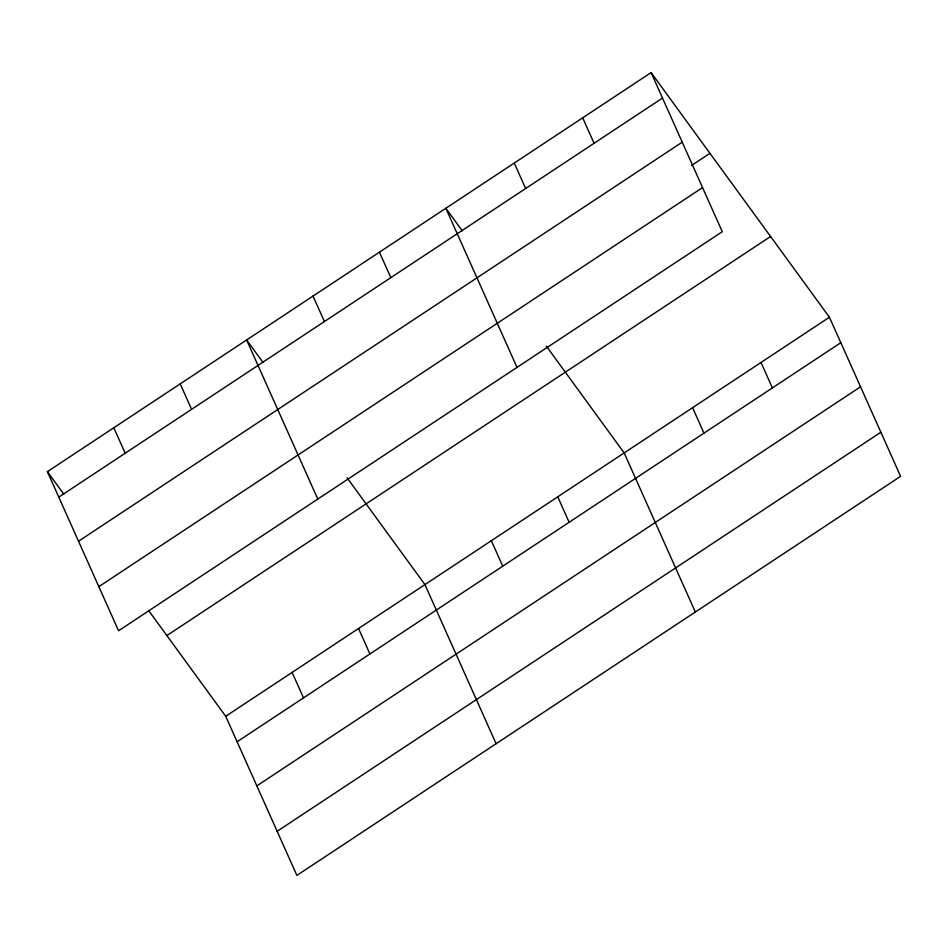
<?xml version="1.0" encoding="UTF-8"?>
<svg xmlns="http://www.w3.org/2000/svg" width="948" height="948" viewBox="0 0 948 948"><rect width="100%" height="100%" fill="white"/><g stroke="black" fill="none" stroke-linecap="round" stroke-linejoin="round"><path stroke-width="1.42" d="M651.11 72.593L722.281 231.703L118.571 630.764L47.4 471.666L651.11 72.593L829.429 317.236L900.6 476.334L296.89 875.407L225.719 716.297L148.682 610.619M58.788 497.119L662.498 98.059M78.518 541.225L682.228 142.164M691.625 165.438L709.957 153.327M98.841 586.658L702.551 187.597M166.872 635.563L770.582 236.502M225.719 716.297L829.429 317.236M237.107 741.763L840.817 342.69M256.837 785.868L860.547 386.796M277.16 831.301L880.87 432.241M462.292 230.838L445.844 208.276L517.016 367.386M546.273 346.044L624.163 452.919L695.334 612.017M263.07 362.527L246.622 339.965L317.793 499.075M347.039 477.733L424.941 584.608L496.112 743.718M47.4 471.666L63.848 494.216M761.007 362.456L772.395 387.922M582.688 117.825L594.076 143.278M692.585 407.687L703.973 433.153M514.266 163.056L525.654 188.51M557.756 496.811L569.144 522.277M379.437 252.18L390.825 277.634M491.348 540.716L502.736 566.169M313.03 296.072L324.417 321.538M358.534 628.5L369.921 653.966M180.215 383.869L191.603 409.323M292.126 672.405L303.514 697.858M113.807 427.761L125.195 453.227"/></g></svg>
